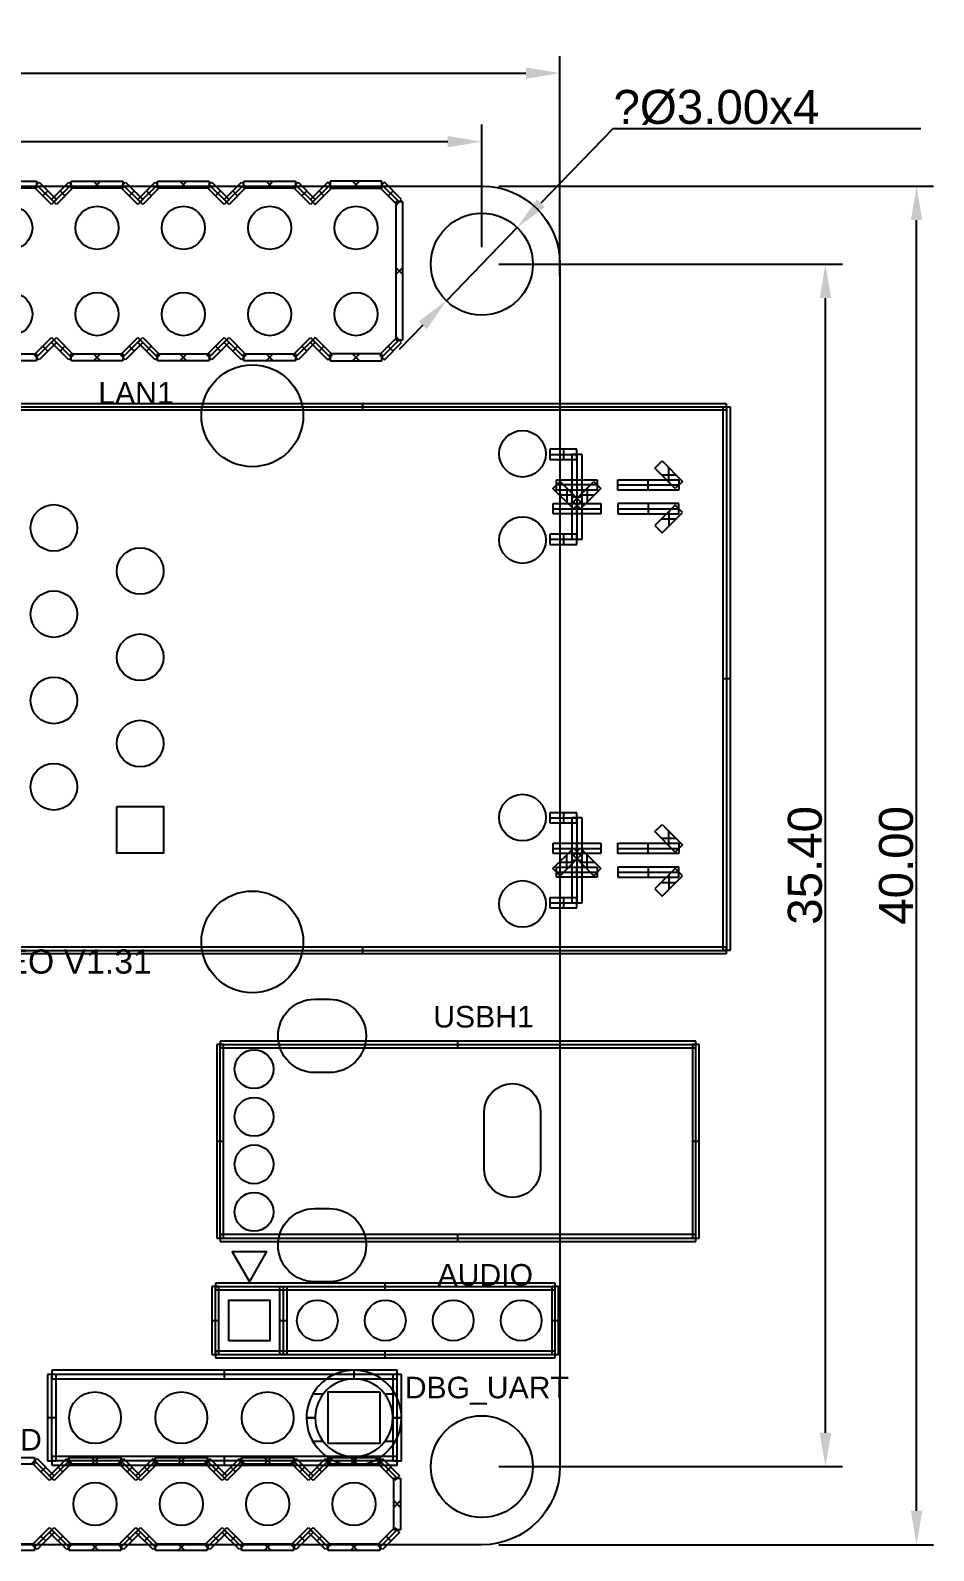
# Model space of a CAD drawing. Header units: millimetres. Extents: x -2.6 to 51, y -0.9 to 44.6.
# Drawn here: x 24.42 to 50.99, y -0.17 to 44.58 of the extents above; entities that cross this region are included whole.
import ezdxf

# ---------------------------------------------------------------- set-up
doc = ezdxf.new("R2010")
doc.units = ezdxf.units.MM
doc.header["$MEASUREMENT"] = 0
for name, color, linetype in [('BOTTOM', 11, 'Continuous'), ('SILK-BOT', 5, 'Continuous'), ('SILK-TOP', 12, 'Continuous'), ('TOP', 1, 'Continuous')]:
    doc.layers.add(name, color=color, linetype=linetype)
doc.styles.add('预设值', font='arial.ttf')
doc.dimstyles.new('尺寸标注造型 01', dxfattribs={"dimtxt": 1, "dimasz": 1, "dimexe": 0.5, "dimexo": 0.5, "dimgap": 0.09, "dimtad": 1, "dimtoh": 1, "dimzin": 1, "dimdsep": 46, "dimtxsty": '预设值', "dimcen": 0.5, "dimazin": 0, "dimtfac": 1, "dimtdec": 4, "dimtix": 1, "dimtmove": 0, "dimatfit": 3, "dimfxl": 1, "dimtolj": 1, "dimtzin": 1, "dimarcsym": 0})

# ---------------------------------------------------------------- blocks, each defined once
blk = doc.blocks.new('*D1')
at = {"layer": 'Defpoints', "color": 0}
for p in [(38.743, 38.778), (36.657, 36.622)]:
    blk.add_point(p, dxfattribs=at)
at = {"layer": 'TOP', "color": 0, "lineweight": -2}
for p, q in [((41.552, 41.683), (39.438, 39.497)), ((50.618, 41.683), (41.552, 41.683)), ((36.657, 36.622), (38.743, 38.778)), ((35.962, 35.903), (35.267, 35.184))]:
    blk.add_line(p, q, dxfattribs=at)
at = {"layer": 'TOP', "color": 0}
for points in [[(39.318, 39.613), (39.558, 39.381), (38.743, 38.778)], [(36.082, 35.787), (35.842, 36.019), (36.657, 36.622)]]:
    blk.add_solid(points, dxfattribs=at)
at = {"layer": 'TOP', "color": 0, "insert": (44.604, 42.311), "char_height": 1, "attachment_point": 5, "style": '预设值'}
blk.add_mtext('?\\A1;%%c3.00x4', dxfattribs=at)
blk = doc.blocks.new('*D2')
at = {"layer": 'Defpoints', "color": 0}
for p in [(37.7, 40), (50.494, 40), (37.7, 0)]:
    blk.add_point(p, dxfattribs=at)
at = {"layer": 'TOP', "color": 0, "lineweight": -2}
for p, q in [((38.2, 40), (50.994, 40)), ((50.494, 1), (50.494, 39)), ((38.2, 0), (50.994, 0))]:
    blk.add_line(p, q, dxfattribs=at)
at = {"layer": 'TOP', "color": 0}
for points in [[(50.661, 39), (50.328, 39), (50.494, 40)], [(50.328, 1), (50.661, 1), (50.494, 0)]]:
    blk.add_solid(points, dxfattribs=at)
at = {"layer": 'TOP', "color": 0, "insert": (49.894, 20), "char_height": 1, "attachment_point": 5, "rotation": 90, "style": '预设值'}
blk.add_mtext('\\A1;40.00', dxfattribs=at)
blk = doc.blocks.new('*D3')
at = {"layer": 'Defpoints', "color": 0}
for p in [(37.7, 37.7), (47.812, 37.7), (37.7, 2.3)]:
    blk.add_point(p, dxfattribs=at)
at = {"layer": 'TOP', "color": 0, "lineweight": -2}
for p, q in [((38.2, 37.7), (48.312, 37.7)), ((47.812, 3.3), (47.812, 36.7)), ((38.2, 2.3), (48.312, 2.3))]:
    blk.add_line(p, q, dxfattribs=at)
at = {"layer": 'TOP', "color": 0}
for points in [[(47.979, 36.7), (47.645, 36.7), (47.812, 37.7)], [(47.645, 3.3), (47.979, 3.3), (47.812, 2.3)]]:
    blk.add_solid(points, dxfattribs=at)
at = {"layer": 'TOP', "color": 0, "insert": (47.212, 20), "char_height": 1, "attachment_point": 5, "rotation": 90, "style": '预设值'}
blk.add_mtext('\\A1;35.40', dxfattribs=at)
blk = doc.blocks.new('*D4')
at = {"layer": 'Defpoints', "color": 0}
for p in [(40, 43.325), (0, 36.856), (40, 36.856)]:
    blk.add_point(p, dxfattribs=at)
at = {"layer": 'TOP', "color": 0, "lineweight": -2}
for p, q in [((0, 37.356), (0, 43.825)), ((40, 37.356), (40, 43.825)), ((1, 43.325), (39, 43.325))]:
    blk.add_line(p, q, dxfattribs=at)
at = {"layer": 'TOP', "color": 0}
for points in [[(1, 43.492), (1, 43.158), (0, 43.325)], [(39, 43.158), (39, 43.492), (40, 43.325)]]:
    blk.add_solid(points, dxfattribs=at)
at = {"layer": 'TOP', "color": 0, "insert": (20, 43.926), "char_height": 1, "attachment_point": 5, "style": '预设值'}
blk.add_mtext('\\A1;40.00', dxfattribs=at)
blk = doc.blocks.new('*D5')
at = {"layer": 'Defpoints', "color": 0}
for p in [(37.7, 41.307), (2.3, 37.7), (37.7, 37.7)]:
    blk.add_point(p, dxfattribs=at)
at = {"layer": 'TOP', "color": 0, "lineweight": -2}
for p, q in [((2.3, 38.2), (2.3, 41.807)), ((37.7, 38.2), (37.7, 41.807)), ((3.3, 41.307), (36.7, 41.307))]:
    blk.add_line(p, q, dxfattribs=at)
at = {"layer": 'TOP', "color": 0}
for points in [[(3.3, 41.473), (3.3, 41.14), (2.3, 41.307)], [(36.7, 41.14), (36.7, 41.473), (37.7, 41.307)]]:
    blk.add_solid(points, dxfattribs=at)
at = {"layer": 'TOP', "color": 0, "insert": (20, 41.907), "char_height": 1, "attachment_point": 5, "style": '预设值'}
blk.add_mtext('\\A1;35.40', dxfattribs=at)

msp = doc.modelspace()

# ---------------------------------------------------------------- linework, layer by layer
at = {"layer": 'BOTTOM'}
for points in [[(26.962, 21.733), (28.334, 21.733), (28.334, 20.362), (26.962, 20.362), (26.962, 21.733)], [(30.261, 6.004), (30.261, 7.204), (31.461, 7.204), (31.461, 6.004), (30.261, 6.004)], [(34.702, 4.502), (34.702, 2.978), (33.178, 2.978), (33.178, 4.502), (34.702, 4.502)]]:
    msp.add_lwpolyline(points, dxfattribs=at)
for points in [[(32.784, 16.06), (33.216, 16.06, -1), (33.216, 13.901), (32.784, 13.901, -1), (32.784, 16.06)], [(37.774, 11.049), (37.774, 12.751, -1), (39.425, 12.751), (39.425, 11.049, -1), (37.774, 11.049)], [(32.784, 9.899), (33.216, 9.899, -1), (33.216, 7.74), (32.784, 7.74, -1), (32.784, 9.899)]]:
    msp.add_lwpolyline(points, format="xyb", dxfattribs=at)
for centre, radius in [((23.84, 38.77), 0.635), ((26.38, 38.77), 0.635), ((28.92, 38.77), 0.635), ((31.46, 38.77), 0.635), ((34, 38.77), 0.635), ((23.84, 36.23), 0.635), ((26.38, 36.23), 0.635), ((28.92, 36.23), 0.635), ((31.46, 36.23), 0.635), ((34, 36.23), 0.635), ((30.948, 33.237), 1.499), ((38.898, 32.117), 0.686), ((25.108, 29.937), 0.686), ((38.898, 29.577), 0.686), ((27.648, 28.667), 0.686), ((25.108, 27.397), 0.686), ((27.648, 26.127), 0.686), ((25.108, 24.857), 0.686), ((27.648, 23.587), 0.686), ((25.108, 22.317), 0.686), ((38.898, 21.407), 0.686), ((30.948, 17.747), 1.499), ((38.898, 18.867), 0.686), ((31, 14), 0.572), ((31, 12.6), 0.572), ((31, 11.2), 0.572), ((31, 9.8), 0.572), ((32.861, 6.604), 0.6), ((34.861, 6.604), 0.6), ((36.861, 6.604), 0.6), ((38.861, 6.604), 0.6), ((26.32, 3.74), 0.762), ((28.86, 3.74), 0.762), ((31.4, 3.74), 0.762), ((26.32, 1.2), 0.635), ((28.86, 1.2), 0.635), ((31.4, 1.2), 0.635), ((33.94, 1.2), 0.635)]:
    msp.add_circle(centre, radius, dxfattribs=at)
at = {"layer": 'SILK-BOT'}
for p, q in [((23.078, 40.142), (24.602, 40.142)), ((24.602, 39.938), (23.078, 39.938)), ((24.53, 39.968), (24.674, 40.112)), ((25.038, 39.46), (24.53, 39.968)), ((24.602, 40.142), (24.602, 39.938)), ((25.11, 39.532), (24.602, 40.04)), ((24.674, 40.112), (25.182, 39.604)), ((24.928, 39.858), (24.784, 39.714)), ((25.038, 39.604), (25.546, 40.112)), ((25.618, 40.04), (25.11, 39.532)), ((25.69, 39.968), (25.182, 39.46)), ((25.436, 39.714), (25.292, 39.858)), ((25.546, 40.112), (25.69, 39.968)), ((25.618, 39.938), (25.618, 40.142)), ((25.618, 40.142), (27.142, 40.142)), ((27.142, 39.938), (25.618, 39.938)), ((26.482, 39.938), (26.278, 40.142)), ((26.482, 40.142), (26.278, 39.938)), ((27.07, 39.968), (27.214, 40.112)), ((27.578, 39.46), (27.07, 39.968)), ((27.142, 40.142), (27.142, 39.938)), ((27.65, 39.532), (27.142, 40.04)), ((27.214, 40.112), (27.722, 39.604)), ((27.468, 39.858), (27.324, 39.714)), ((27.578, 39.604), (28.086, 40.112)), ((28.158, 40.04), (27.65, 39.532)), ((28.23, 39.968), (27.722, 39.46)), ((27.976, 39.714), (27.832, 39.858)), ((28.086, 40.112), (28.23, 39.968)), ((28.158, 39.938), (28.158, 40.142)), ((28.158, 40.142), (29.682, 40.142)), ((29.682, 39.938), (28.158, 39.938)), ((29.022, 39.938), (28.818, 40.142)), ((29.022, 40.142), (28.818, 39.938)), ((29.61, 39.968), (29.754, 40.112)), ((30.118, 39.46), (29.61, 39.968)), ((29.682, 40.142), (29.682, 39.938)), ((30.19, 39.532), (29.682, 40.04)), ((29.754, 40.112), (30.262, 39.604)), ((30.008, 39.858), (29.864, 39.714)), ((30.118, 39.604), (30.626, 40.112)), ((30.698, 40.04), (30.19, 39.532)), ((30.77, 39.968), (30.262, 39.46)), ((30.516, 39.714), (30.372, 39.858)), ((30.626, 40.112), (30.77, 39.968)), ((30.698, 39.938), (30.698, 40.142)), ((30.698, 40.142), (32.222, 40.142)), ((32.222, 39.938), (30.698, 39.938)), ((31.562, 39.938), (31.358, 40.142)), ((31.562, 40.142), (31.358, 39.938)), ((32.15, 39.968), (32.294, 40.112)), ((32.658, 39.46), (32.15, 39.968)), ((32.222, 40.142), (32.222, 39.938)), ((32.73, 39.532), (32.222, 40.04)), ((32.294, 40.112), (32.802, 39.604)), ((32.548, 39.858), (32.404, 39.714)), ((33.166, 40.112), (32.658, 39.604)), ((32.73, 39.532), (33.238, 40.04)), ((32.802, 39.46), (33.31, 39.968)), ((32.912, 39.858), (33.056, 39.714)), ((33.31, 39.968), (33.166, 40.112)), ((33.238, 40.142), (33.238, 39.938)), ((34.762, 40.142), (33.238, 40.142)), ((33.238, 39.938), (34.762, 39.938)), ((33.898, 39.938), (34.102, 40.142)), ((33.898, 40.142), (34.102, 39.938)), ((34.834, 40.112), (34.69, 39.968)), ((34.69, 39.968), (35.198, 39.46)), ((34.762, 39.938), (34.762, 40.142)), ((34.762, 40.04), (35.27, 39.532)), ((35.342, 39.604), (34.834, 40.112)), ((34.944, 39.714), (35.088, 39.858)), ((25.182, 39.46), (25.038, 39.604)), ((25.182, 39.604), (25.038, 39.46)), ((27.722, 39.604), (27.578, 39.46)), ((27.722, 39.46), (27.578, 39.604)), ((30.262, 39.604), (30.118, 39.46)), ((30.262, 39.46), (30.118, 39.604)), ((32.658, 39.604), (32.802, 39.46)), ((32.802, 39.604), (32.658, 39.46)), ((35.372, 39.532), (35.168, 39.532)), ((35.168, 39.532), (35.168, 35.468)), ((35.198, 39.46), (35.342, 39.604)), ((35.372, 35.468), (35.372, 39.532)), ((35.168, 37.398), (35.372, 37.602)), ((35.168, 37.602), (35.372, 37.398)), ((24.53, 35.032), (25.038, 35.54)), ((24.602, 34.96), (25.11, 35.468)), ((25.182, 35.396), (24.674, 34.888)), ((25.038, 35.54), (25.182, 35.396)), ((25.038, 35.396), (25.182, 35.54)), ((25.546, 34.888), (25.038, 35.396)), ((25.11, 35.468), (25.618, 34.96)), ((25.182, 35.54), (25.69, 35.032)), ((27.07, 35.032), (27.578, 35.54)), ((27.142, 34.96), (27.65, 35.468)), ((27.722, 35.396), (27.214, 34.888)), ((27.578, 35.54), (27.722, 35.396)), ((27.578, 35.396), (27.722, 35.54)), ((28.086, 34.888), (27.578, 35.396)), ((27.65, 35.468), (28.158, 34.96)), ((27.722, 35.54), (28.23, 35.032)), ((29.61, 35.032), (30.118, 35.54)), ((29.682, 34.96), (30.19, 35.468)), ((30.262, 35.396), (29.754, 34.888)), ((30.118, 35.54), (30.262, 35.396)), ((30.118, 35.396), (30.262, 35.54)), ((30.626, 34.888), (30.118, 35.396)), ((30.19, 35.468), (30.698, 34.96)), ((30.262, 35.54), (30.77, 35.032)), ((32.15, 35.032), (32.658, 35.54)), ((32.222, 34.96), (32.73, 35.468)), ((32.802, 35.396), (32.294, 34.888)), ((32.802, 35.54), (32.658, 35.396)), ((32.658, 35.54), (32.802, 35.396)), ((32.658, 35.396), (33.166, 34.888)), ((32.73, 35.468), (33.238, 34.96)), ((33.31, 35.032), (32.802, 35.54)), ((35.198, 35.54), (34.69, 35.032)), ((34.762, 34.96), (35.27, 35.468)), ((34.834, 34.888), (35.342, 35.396)), ((35.168, 35.468), (35.372, 35.468)), ((35.342, 35.396), (35.198, 35.54)), ((23.078, 35.062), (24.602, 35.062)), ((24.674, 34.888), (24.53, 35.032)), ((24.602, 35.062), (24.602, 34.858)), ((24.784, 35.286), (24.928, 35.142)), ((25.292, 35.142), (25.436, 35.286)), ((25.69, 35.032), (25.546, 34.888)), ((25.618, 34.858), (25.618, 35.062)), ((25.618, 35.062), (27.142, 35.062)), ((26.278, 35.062), (26.482, 34.858)), ((26.278, 34.858), (26.482, 35.062)), ((27.214, 34.888), (27.07, 35.032)), ((27.142, 35.062), (27.142, 34.858)), ((27.324, 35.286), (27.468, 35.142)), ((27.832, 35.142), (27.976, 35.286)), ((28.23, 35.032), (28.086, 34.888)), ((28.158, 34.858), (28.158, 35.062)), ((28.158, 35.062), (29.682, 35.062)), ((28.818, 35.062), (29.022, 34.858)), ((28.818, 34.858), (29.022, 35.062)), ((29.754, 34.888), (29.61, 35.032)), ((29.682, 35.062), (29.682, 34.858)), ((29.864, 35.286), (30.008, 35.142)), ((30.372, 35.142), (30.516, 35.286)), ((30.77, 35.032), (30.626, 34.888)), ((30.698, 34.858), (30.698, 35.062)), ((30.698, 35.062), (32.222, 35.062)), ((31.358, 35.062), (31.562, 34.858)), ((31.358, 34.858), (31.562, 35.062)), ((32.294, 34.888), (32.15, 35.032)), ((32.222, 35.062), (32.222, 34.858)), ((32.404, 35.286), (32.548, 35.142)), ((32.912, 35.142), (33.056, 35.286)), ((33.166, 34.888), (33.31, 35.032)), ((34.762, 35.062), (33.238, 35.062)), ((33.238, 35.062), (33.238, 34.858)), ((33.898, 34.858), (34.102, 35.062)), ((33.898, 35.062), (34.102, 34.858)), ((34.69, 35.032), (34.834, 34.888)), ((34.762, 34.858), (34.762, 35.062)), ((34.944, 35.286), (35.088, 35.142)), ((24.602, 34.858), (23.078, 34.858)), ((27.142, 34.858), (25.618, 34.858)), ((29.682, 34.858), (28.158, 34.858)), ((32.222, 34.858), (30.698, 34.858)), ((33.238, 34.858), (34.762, 34.858)), ((23.018, 2.572), (24.542, 2.572)), ((24.542, 2.368), (23.018, 2.368)), ((24.47, 2.398), (24.614, 2.542)), ((24.978, 1.89), (24.47, 2.398)), ((24.542, 2.572), (24.542, 2.368)), ((25.05, 1.962), (24.542, 2.47)), ((24.614, 2.542), (25.122, 2.034)), ((24.868, 2.288), (24.724, 2.144)), ((24.978, 2.034), (25.486, 2.542)), ((25.558, 2.47), (25.05, 1.962)), ((25.63, 2.398), (25.122, 1.89)), ((25.376, 2.144), (25.232, 2.288)), ((25.486, 2.542), (25.63, 2.398)), ((25.558, 2.368), (25.558, 2.572)), ((25.558, 2.572), (27.082, 2.572)), ((27.082, 2.368), (25.558, 2.368)), ((26.422, 2.368), (26.218, 2.572)), ((26.422, 2.572), (26.218, 2.368)), ((27.01, 2.398), (27.154, 2.542)), ((27.518, 1.89), (27.01, 2.398)), ((27.082, 2.572), (27.082, 2.368)), ((27.59, 1.962), (27.082, 2.47)), ((27.154, 2.542), (27.662, 2.034)), ((27.408, 2.288), (27.264, 2.144)), ((27.518, 2.034), (28.026, 2.542)), ((28.098, 2.47), (27.59, 1.962)), ((28.17, 2.398), (27.662, 1.89)), ((27.916, 2.144), (27.772, 2.288)), ((28.026, 2.542), (28.17, 2.398)), ((28.098, 2.368), (28.098, 2.572)), ((28.098, 2.572), (29.622, 2.572)), ((29.622, 2.368), (28.098, 2.368)), ((28.962, 2.368), (28.758, 2.572)), ((28.962, 2.572), (28.758, 2.368)), ((29.55, 2.398), (29.694, 2.542)), ((30.058, 1.89), (29.55, 2.398)), ((29.622, 2.572), (29.622, 2.368)), ((30.13, 1.962), (29.622, 2.47)), ((29.694, 2.542), (30.202, 2.034)), ((29.948, 2.288), (29.804, 2.144)), ((30.058, 2.034), (30.566, 2.542)), ((30.638, 2.47), (30.13, 1.962)), ((30.71, 2.398), (30.202, 1.89)), ((30.456, 2.144), (30.312, 2.288)), ((30.566, 2.542), (30.71, 2.398)), ((30.638, 2.368), (30.638, 2.572)), ((30.638, 2.572), (32.162, 2.572)), ((32.162, 2.368), (30.638, 2.368)), ((31.502, 2.368), (31.298, 2.572)), ((31.502, 2.572), (31.298, 2.368)), ((32.09, 2.398), (32.234, 2.542)), ((32.598, 1.89), (32.09, 2.398)), ((32.162, 2.572), (32.162, 2.368)), ((32.67, 1.962), (32.162, 2.47)), ((32.234, 2.542), (32.742, 2.034)), ((32.488, 2.288), (32.344, 2.144)), ((32.598, 2.034), (33.106, 2.542)), ((32.67, 1.962), (33.178, 2.47)), ((33.25, 2.398), (32.742, 1.89)), ((32.852, 2.288), (32.996, 2.144)), ((33.106, 2.542), (33.25, 2.398)), ((33.178, 2.368), (33.178, 2.572)), ((33.178, 2.572), (34.702, 2.572)), ((34.702, 2.368), (33.178, 2.368)), ((33.838, 2.572), (34.042, 2.368)), ((33.838, 2.368), (34.042, 2.572)), ((34.63, 2.398), (34.774, 2.542)), ((35.138, 1.89), (34.63, 2.398)), ((34.702, 2.572), (34.702, 2.368)), ((34.702, 2.47), (35.21, 1.962)), ((34.774, 2.542), (35.282, 2.034)), ((34.884, 2.144), (35.028, 2.288)), ((25.122, 1.89), (24.978, 2.034)), ((25.122, 2.034), (24.978, 1.89)), ((27.662, 2.034), (27.518, 1.89)), ((27.662, 1.89), (27.518, 2.034)), ((30.202, 2.034), (30.058, 1.89)), ((30.202, 1.89), (30.058, 2.034)), ((32.742, 1.89), (32.598, 2.034)), ((32.742, 2.034), (32.598, 1.89)), ((35.108, 0.438), (35.108, 1.962)), ((35.108, 1.962), (35.312, 1.962)), ((35.282, 2.034), (35.138, 1.89)), ((35.312, 1.962), (35.312, 0.438)), ((35.108, 1.302), (35.312, 1.098)), ((35.108, 1.098), (35.312, 1.302)), ((24.47, 0.002), (24.978, 0.51)), ((24.978, 0.51), (25.122, 0.366)), ((24.978, 0.366), (25.122, 0.51)), ((25.122, 0.51), (25.63, 0.002)), ((27.01, 0.002), (27.518, 0.51)), ((27.518, 0.51), (27.662, 0.366)), ((27.518, 0.366), (27.662, 0.51)), ((27.662, 0.51), (28.17, 0.002)), ((29.55, 0.002), (30.058, 0.51)), ((30.058, 0.51), (30.202, 0.366)), ((30.058, 0.366), (30.202, 0.51)), ((30.202, 0.51), (30.71, 0.002)), ((32.09, 0.002), (32.598, 0.51)), ((32.598, 0.51), (32.742, 0.366)), ((32.598, 0.366), (32.742, 0.51)), ((32.742, 0.51), (33.25, 0.002)), ((34.63, 0.002), (35.138, 0.51)), ((35.138, 0.51), (35.282, 0.366)), ((23.018, 0.032), (24.542, 0.032)), ((24.614, -0.142), (24.47, 0.002)), ((24.542, -0.07), (25.05, 0.438)), ((24.542, 0.032), (24.542, -0.172)), ((25.122, 0.366), (24.614, -0.142)), ((24.724, 0.256), (24.868, 0.112)), ((25.486, -0.142), (24.978, 0.366)), ((25.05, 0.438), (25.558, -0.07)), ((25.232, 0.112), (25.376, 0.256)), ((25.63, 0.002), (25.486, -0.142)), ((25.558, -0.172), (25.558, 0.032)), ((25.558, 0.032), (27.082, 0.032)), ((26.218, 0.032), (26.422, -0.172)), ((26.218, -0.172), (26.422, 0.032)), ((27.154, -0.142), (27.01, 0.002)), ((27.082, -0.07), (27.59, 0.438)), ((27.082, 0.032), (27.082, -0.172)), ((27.662, 0.366), (27.154, -0.142)), ((27.264, 0.256), (27.408, 0.112)), ((28.026, -0.142), (27.518, 0.366)), ((27.59, 0.438), (28.098, -0.07)), ((27.772, 0.112), (27.916, 0.256)), ((28.17, 0.002), (28.026, -0.142)), ((28.098, -0.172), (28.098, 0.032)), ((28.098, 0.032), (29.622, 0.032)), ((28.758, 0.032), (28.962, -0.172)), ((28.758, -0.172), (28.962, 0.032)), ((29.694, -0.142), (29.55, 0.002)), ((29.622, -0.07), (30.13, 0.438)), ((29.622, 0.032), (29.622, -0.172)), ((30.202, 0.366), (29.694, -0.142)), ((29.804, 0.256), (29.948, 0.112)), ((30.566, -0.142), (30.058, 0.366)), ((30.13, 0.438), (30.638, -0.07)), ((30.312, 0.112), (30.456, 0.256)), ((30.71, 0.002), (30.566, -0.142)), ((30.638, -0.172), (30.638, 0.032)), ((30.638, 0.032), (32.162, 0.032)), ((31.298, 0.032), (31.502, -0.172)), ((31.298, -0.172), (31.502, 0.032)), ((32.234, -0.142), (32.09, 0.002)), ((32.162, -0.07), (32.67, 0.438)), ((32.162, 0.032), (32.162, -0.172)), ((32.742, 0.366), (32.234, -0.142)), ((32.344, 0.256), (32.488, 0.112)), ((33.106, -0.142), (32.598, 0.366)), ((32.67, 0.438), (33.178, -0.07)), ((32.852, 0.112), (32.996, 0.256)), ((33.25, 0.002), (33.106, -0.142)), ((33.178, -0.172), (33.178, 0.032)), ((33.178, 0.032), (34.702, 0.032)), ((33.838, 0.032), (34.042, -0.172)), ((33.838, -0.172), (34.042, 0.032)), ((34.774, -0.142), (34.63, 0.002)), ((34.702, -0.07), (35.21, 0.438)), ((34.702, 0.032), (34.702, -0.172)), ((35.282, 0.366), (34.774, -0.142)), ((34.884, 0.256), (35.028, 0.112)), ((35.312, 0.438), (35.108, 0.438)), ((24.542, -0.172), (23.018, -0.172)), ((27.082, -0.172), (25.558, -0.172)), ((29.622, -0.172), (28.098, -0.172)), ((32.162, -0.172), (30.638, -0.172)), ((34.702, -0.172), (33.178, -0.172))]:
    msp.add_line(p, q, dxfattribs=at)
at = {"layer": 'SILK-TOP'}
for p, q in [((23.078, 40.142), (24.602, 40.142)), ((24.602, 39.938), (23.078, 39.938)), ((24.53, 39.968), (24.674, 40.112)), ((25.038, 39.46), (24.53, 39.968)), ((24.602, 40.142), (24.602, 39.938)), ((25.11, 39.532), (24.602, 40.04)), ((24.674, 40.112), (25.182, 39.604)), ((24.928, 39.858), (24.784, 39.714)), ((25.038, 39.604), (25.546, 40.112)), ((25.618, 40.04), (25.11, 39.532)), ((25.69, 39.968), (25.182, 39.46)), ((25.436, 39.714), (25.292, 39.858)), ((25.546, 40.112), (25.69, 39.968)), ((25.618, 39.938), (25.618, 40.142)), ((25.618, 40.142), (27.142, 40.142)), ((27.142, 39.938), (25.618, 39.938)), ((26.482, 39.938), (26.278, 40.142)), ((26.482, 40.142), (26.278, 39.938)), ((27.07, 39.968), (27.214, 40.112)), ((27.578, 39.46), (27.07, 39.968)), ((27.142, 40.142), (27.142, 39.938)), ((27.65, 39.532), (27.142, 40.04)), ((27.214, 40.112), (27.722, 39.604)), ((27.468, 39.858), (27.324, 39.714)), ((27.578, 39.604), (28.086, 40.112)), ((28.158, 40.04), (27.65, 39.532)), ((28.23, 39.968), (27.722, 39.46)), ((27.976, 39.714), (27.832, 39.858)), ((28.086, 40.112), (28.23, 39.968)), ((28.158, 39.938), (28.158, 40.142)), ((28.158, 40.142), (29.682, 40.142)), ((29.682, 39.938), (28.158, 39.938)), ((29.022, 39.938), (28.818, 40.142)), ((29.022, 40.142), (28.818, 39.938)), ((29.61, 39.968), (29.754, 40.112)), ((30.118, 39.46), (29.61, 39.968)), ((29.682, 40.142), (29.682, 39.938)), ((30.19, 39.532), (29.682, 40.04)), ((29.754, 40.112), (30.262, 39.604)), ((30.008, 39.858), (29.864, 39.714)), ((30.118, 39.604), (30.626, 40.112)), ((30.698, 40.04), (30.19, 39.532)), ((30.77, 39.968), (30.262, 39.46)), ((30.516, 39.714), (30.372, 39.858)), ((30.626, 40.112), (30.77, 39.968)), ((30.698, 39.938), (30.698, 40.142)), ((30.698, 40.142), (32.222, 40.142)), ((32.222, 39.938), (30.698, 39.938)), ((31.562, 39.938), (31.358, 40.142)), ((31.562, 40.142), (31.358, 39.938)), ((32.15, 39.968), (32.294, 40.112)), ((32.658, 39.46), (32.15, 39.968)), ((32.222, 40.142), (32.222, 39.938)), ((32.73, 39.532), (32.222, 40.04)), ((32.294, 40.112), (32.802, 39.604)), ((32.548, 39.858), (32.404, 39.714)), ((33.166, 40.112), (32.658, 39.604)), ((32.73, 39.532), (33.238, 40.04)), ((32.802, 39.46), (33.31, 39.968)), ((32.912, 39.858), (33.056, 39.714)), ((33.31, 39.968), (33.166, 40.112)), ((33.238, 40.142), (33.238, 39.938)), ((34.762, 40.142), (33.238, 40.142)), ((33.238, 39.938), (34.762, 39.938)), ((33.898, 39.938), (34.102, 40.142)), ((33.898, 40.142), (34.102, 39.938)), ((34.834, 40.112), (34.69, 39.968)), ((34.69, 39.968), (35.198, 39.46)), ((34.762, 39.938), (34.762, 40.142)), ((34.762, 40.04), (35.27, 39.532)), ((35.342, 39.604), (34.834, 40.112)), ((34.944, 39.714), (35.088, 39.858)), ((25.182, 39.46), (25.038, 39.604)), ((25.182, 39.604), (25.038, 39.46)), ((27.722, 39.46), (27.578, 39.604)), ((27.722, 39.604), (27.578, 39.46)), ((30.262, 39.46), (30.118, 39.604)), ((30.262, 39.604), (30.118, 39.46)), ((32.658, 39.604), (32.802, 39.46)), ((32.802, 39.604), (32.658, 39.46)), ((35.372, 39.532), (35.168, 39.532)), ((35.168, 39.532), (35.168, 35.468)), ((35.198, 39.46), (35.342, 39.604)), ((35.372, 35.468), (35.372, 39.532)), ((35.168, 37.398), (35.372, 37.602)), ((35.168, 37.602), (35.372, 37.398)), ((24.53, 35.032), (25.038, 35.54)), ((24.602, 34.96), (25.11, 35.468)), ((25.182, 35.396), (24.674, 34.888)), ((25.038, 35.54), (25.182, 35.396)), ((25.038, 35.396), (25.182, 35.54)), ((25.546, 34.888), (25.038, 35.396)), ((25.11, 35.468), (25.618, 34.96)), ((25.182, 35.54), (25.69, 35.032)), ((27.07, 35.032), (27.578, 35.54)), ((27.142, 34.96), (27.65, 35.468)), ((27.722, 35.396), (27.214, 34.888)), ((27.578, 35.54), (27.722, 35.396)), ((27.578, 35.396), (27.722, 35.54)), ((28.086, 34.888), (27.578, 35.396)), ((27.65, 35.468), (28.158, 34.96)), ((27.722, 35.54), (28.23, 35.032)), ((29.61, 35.032), (30.118, 35.54)), ((29.682, 34.96), (30.19, 35.468)), ((30.262, 35.396), (29.754, 34.888)), ((30.118, 35.54), (30.262, 35.396)), ((30.118, 35.396), (30.262, 35.54)), ((30.626, 34.888), (30.118, 35.396)), ((30.19, 35.468), (30.698, 34.96)), ((30.262, 35.54), (30.77, 35.032)), ((32.15, 35.032), (32.658, 35.54)), ((32.222, 34.96), (32.73, 35.468)), ((32.802, 35.396), (32.294, 34.888)), ((32.658, 35.54), (32.802, 35.396)), ((32.802, 35.54), (32.658, 35.396)), ((32.658, 35.396), (33.166, 34.888)), ((32.73, 35.468), (33.238, 34.96)), ((33.31, 35.032), (32.802, 35.54)), ((35.198, 35.54), (34.69, 35.032)), ((34.762, 34.96), (35.27, 35.468)), ((34.834, 34.888), (35.342, 35.396)), ((35.168, 35.468), (35.372, 35.468)), ((35.342, 35.396), (35.198, 35.54)), ((23.078, 35.062), (24.602, 35.062)), ((24.674, 34.888), (24.53, 35.032)), ((24.602, 35.062), (24.602, 34.858)), ((24.784, 35.286), (24.928, 35.142)), ((25.292, 35.142), (25.436, 35.286)), ((25.69, 35.032), (25.546, 34.888)), ((25.618, 34.858), (25.618, 35.062)), ((25.618, 35.062), (27.142, 35.062)), ((26.278, 35.062), (26.482, 34.858)), ((26.278, 34.858), (26.482, 35.062)), ((27.214, 34.888), (27.07, 35.032)), ((27.142, 35.062), (27.142, 34.858)), ((27.324, 35.286), (27.468, 35.142)), ((27.832, 35.142), (27.976, 35.286)), ((28.23, 35.032), (28.086, 34.888)), ((28.158, 34.858), (28.158, 35.062)), ((28.158, 35.062), (29.682, 35.062)), ((28.818, 35.062), (29.022, 34.858)), ((28.818, 34.858), (29.022, 35.062)), ((29.754, 34.888), (29.61, 35.032)), ((29.682, 35.062), (29.682, 34.858)), ((29.864, 35.286), (30.008, 35.142)), ((30.372, 35.142), (30.516, 35.286)), ((30.77, 35.032), (30.626, 34.888)), ((30.698, 34.858), (30.698, 35.062)), ((30.698, 35.062), (32.222, 35.062)), ((31.358, 35.062), (31.562, 34.858)), ((31.358, 34.858), (31.562, 35.062)), ((32.294, 34.888), (32.15, 35.032)), ((32.222, 35.062), (32.222, 34.858)), ((32.404, 35.286), (32.548, 35.142)), ((32.912, 35.142), (33.056, 35.286)), ((33.166, 34.888), (33.31, 35.032)), ((34.762, 35.062), (33.238, 35.062)), ((33.238, 35.062), (33.238, 34.858)), ((33.898, 34.858), (34.102, 35.062)), ((33.898, 35.062), (34.102, 34.858)), ((34.69, 35.032), (34.834, 34.888)), ((34.762, 34.858), (34.762, 35.062)), ((34.944, 35.286), (35.088, 35.142)), ((24.602, 34.858), (23.078, 34.858)), ((27.142, 34.858), (25.618, 34.858)), ((29.682, 34.858), (28.158, 34.858)), ((32.222, 34.858), (30.698, 34.858)), ((33.238, 34.858), (34.762, 34.858)), ((23.5, 33.601), (44.892, 33.601)), ((34.196, 33.401), (34.196, 33.601)), ((44.892, 33.601), (44.892, 33.401)), ((23.5, 33.501), (44.892, 33.501)), ((44.892, 33.401), (23.5, 33.401)), ((44.807, 17.499), (44.807, 33.501)), ((44.807, 33.501), (45.007, 33.501)), ((44.907, 17.499), (44.907, 33.501)), ((45.007, 33.501), (45.007, 17.499)), ((39.7, 32.25), (39.7, 31.95)), ((40.5, 32.25), (39.7, 32.25)), ((40.1, 32.25), (40.1, 31.95)), ((40.5, 31.95), (40.5, 32.25)), ((39.7, 32.1), (40.5, 32.1)), ((39.7, 31.95), (40.5, 31.95)), ((40.65, 32.1), (40.35, 32.1)), ((40.35, 32.1), (40.35, 29.6)), ((40.5, 32.1), (40.5, 29.6)), ((40.65, 29.6), (40.65, 32.1)), ((42.794, 31.694), (43.006, 31.906)), ((43.006, 31.906), (43.606, 31.306)), ((39.9, 31.05), (39.9, 31.35)), ((39.9, 31.35), (41.1, 31.35)), ((40.5, 31.35), (40.5, 31.05)), ((41.1, 31.35), (41.1, 31.05)), ((41.7, 31.05), (41.7, 31.35)), ((41.7, 31.35), (43.5, 31.35)), ((42.6, 31.05), (42.6, 31.35)), ((43.394, 31.094), (42.794, 31.694)), ((42.988, 31.5), (43.412, 31.5)), ((43.2, 31.288), (43.2, 31.712)), ((43.5, 31.35), (43.5, 31.05)), ((39.794, 31.094), (40.006, 31.306)), ((40.394, 30.494), (39.794, 31.094)), ((41.1, 31.2), (39.9, 31.2)), ((41.1, 31.05), (39.9, 31.05)), ((40.412, 30.9), (39.988, 30.9)), ((40.006, 31.306), (40.606, 30.706)), ((40.2, 31.112), (40.2, 30.688)), ((40.394, 30.706), (40.994, 31.306)), ((41.012, 30.9), (40.588, 30.9)), ((41.206, 31.094), (40.606, 30.494)), ((40.8, 31.112), (40.8, 30.688)), ((40.994, 31.306), (41.206, 31.094)), ((41.7, 31.2), (43.5, 31.2)), ((43.5, 31.05), (41.7, 31.05)), ((43.606, 31.306), (43.394, 31.094)), ((39.8, 30.35), (39.8, 30.65)), ((39.8, 30.65), (41.2, 30.65)), ((39.8, 30.5), (41.2, 30.5)), ((40.35, 30.85), (40.65, 30.85)), ((40.606, 30.706), (40.394, 30.494)), ((40.606, 30.494), (40.394, 30.706)), ((40.5, 30.35), (40.5, 30.65)), ((41.2, 30.65), (41.2, 30.35)), ((41.7, 30.65), (41.7, 30.35)), ((43.5, 30.65), (41.7, 30.65)), ((41.7, 30.5), (43.5, 30.5)), ((42.6, 30.65), (42.6, 30.35)), ((43.394, 30.606), (42.794, 30.006)), ((43.606, 30.394), (43.394, 30.606)), ((43.5, 30.35), (43.5, 30.65)), ((41.2, 30.35), (39.8, 30.35)), ((41.7, 30.35), (43.5, 30.35)), ((42.794, 30.006), (43.006, 29.794)), ((42.988, 30.2), (43.412, 30.2)), ((43.006, 29.794), (43.606, 30.394)), ((43.2, 30.412), (43.2, 29.988)), ((40.5, 29.75), (39.7, 29.75)), ((39.7, 29.75), (39.7, 29.45)), ((39.7, 29.6), (40.5, 29.6)), ((40.1, 29.75), (40.1, 29.45)), ((40.35, 29.6), (40.65, 29.6)), ((40.5, 29.45), (40.5, 29.75)), ((39.7, 29.45), (40.5, 29.45)), ((44.807, 25.5), (45.007, 25.5)), ((39.7, 21.55), (39.7, 21.25)), ((40.5, 21.55), (39.7, 21.55)), ((40.1, 21.55), (40.1, 21.25)), ((40.5, 21.25), (40.5, 21.55)), ((39.7, 21.4), (40.5, 21.4)), ((39.7, 21.25), (40.5, 21.25)), ((40.65, 21.4), (40.35, 21.4)), ((40.35, 21.4), (40.35, 18.9)), ((40.5, 21.4), (40.5, 18.9)), ((40.65, 18.9), (40.65, 21.4)), ((42.794, 20.994), (43.006, 21.206)), ((43.006, 21.206), (43.606, 20.606)), ((39.8, 20.35), (39.8, 20.65)), ((39.8, 20.65), (41.2, 20.65)), ((40.5, 20.35), (40.5, 20.65)), ((41.2, 20.65), (41.2, 20.35)), ((41.7, 20.35), (41.7, 20.65)), ((41.7, 20.65), (43.5, 20.65)), ((42.6, 20.35), (42.6, 20.65)), ((43.394, 20.394), (42.794, 20.994)), ((42.988, 20.8), (43.412, 20.8)), ((43.2, 20.588), (43.2, 21.012)), ((43.606, 20.606), (43.394, 20.394)), ((43.5, 20.65), (43.5, 20.35)), ((39.794, 19.906), (40.394, 20.506)), ((39.8, 20.5), (41.2, 20.5)), ((41.2, 20.35), (39.8, 20.35)), ((40.606, 20.294), (40.006, 19.694)), ((40.2, 19.888), (40.2, 20.312)), ((40.35, 20.15), (40.65, 20.15)), ((40.394, 20.294), (40.606, 20.506)), ((40.394, 20.506), (40.606, 20.294)), ((40.994, 19.694), (40.394, 20.294)), ((40.606, 20.506), (41.206, 19.906)), ((40.8, 19.888), (40.8, 20.312)), ((41.7, 20.5), (43.5, 20.5)), ((43.5, 20.35), (41.7, 20.35)), ((40.006, 19.694), (39.794, 19.906)), ((39.9, 19.65), (39.9, 19.95)), ((39.9, 19.95), (41.1, 19.95)), ((39.9, 19.8), (41.1, 19.8)), ((39.988, 20.1), (40.412, 20.1)), ((40.5, 19.65), (40.5, 19.95)), ((40.588, 20.1), (41.012, 20.1)), ((41.206, 19.906), (40.994, 19.694)), ((41.1, 19.95), (41.1, 19.65)), ((41.7, 19.95), (41.7, 19.65)), ((43.5, 19.95), (41.7, 19.95)), ((41.7, 19.8), (43.5, 19.8)), ((42.6, 19.95), (42.6, 19.65)), ((43.394, 19.906), (42.794, 19.306)), ((43.006, 19.094), (43.606, 19.694)), ((43.2, 19.712), (43.2, 19.288)), ((43.606, 19.694), (43.394, 19.906)), ((43.5, 19.65), (43.5, 19.95)), ((41.1, 19.65), (39.9, 19.65)), ((41.7, 19.65), (43.5, 19.65)), ((42.794, 19.306), (43.006, 19.094)), ((42.988, 19.5), (43.412, 19.5)), ((40.5, 19.05), (39.7, 19.05)), ((39.7, 19.05), (39.7, 18.75)), ((39.7, 18.9), (40.5, 18.9)), ((40.1, 19.05), (40.1, 18.75)), ((40.35, 18.9), (40.65, 18.9)), ((40.5, 18.75), (40.5, 19.05)), ((39.7, 18.75), (40.5, 18.75)), ((23.5, 17.599), (44.892, 17.599)), ((23.5, 17.499), (44.892, 17.499)), ((34.196, 17.399), (34.196, 17.599)), ((45.007, 17.499), (44.807, 17.499)), ((44.892, 17.599), (44.892, 17.399)), ((44.892, 17.399), (23.5, 17.399)), ((30, 14.83), (30, 14.63)), ((44, 14.83), (30, 14.83)), ((37, 14.63), (37, 14.83)), ((44, 14.63), (44, 14.83)), ((30.1, 14.73), (29.9, 14.73)), ((29.9, 14.73), (29.9, 9.03)), ((30, 9.03), (30, 14.73)), ((30, 14.73), (44, 14.73)), ((30, 14.63), (44, 14.63)), ((30.1, 9.03), (30.1, 14.73)), ((44.1, 14.73), (43.9, 14.73)), ((43.9, 14.73), (43.9, 9.03)), ((44, 9.03), (44, 14.73)), ((44.1, 9.03), (44.1, 14.73)), ((29.9, 11.88), (30.1, 11.88)), ((43.9, 11.88), (44.1, 11.88)), ((29.9, 9.03), (30.1, 9.03)), ((44, 9.13), (30, 9.13)), ((30, 9.13), (30, 8.93)), ((30, 9.03), (44, 9.03)), ((37, 8.93), (37, 9.13)), ((43.9, 9.03), (44.1, 9.03)), ((44, 8.93), (44, 9.13)), ((30, 8.93), (44, 8.93)), ((29.861, 7.704), (29.861, 7.504)), ((39.861, 7.704), (29.861, 7.704)), ((34.861, 7.504), (34.861, 7.704)), ((39.861, 7.504), (39.861, 7.704)), ((29.961, 7.604), (29.761, 7.604)), ((29.761, 7.604), (29.761, 5.604)), ((29.861, 5.604), (29.861, 7.604)), ((29.861, 7.604), (39.861, 7.604)), ((29.861, 7.504), (39.861, 7.504)), ((29.961, 5.604), (29.961, 7.604)), ((31.761, 7.604), (31.961, 7.604)), ((31.761, 5.604), (31.761, 7.604)), ((31.861, 5.604), (31.861, 7.604)), ((31.961, 7.604), (31.961, 5.604)), ((39.961, 7.604), (39.761, 7.604)), ((39.761, 7.604), (39.761, 5.604)), ((39.861, 5.604), (39.861, 7.604)), ((39.961, 5.604), (39.961, 7.604)), ((29.761, 6.604), (29.961, 6.604)), ((31.761, 6.604), (31.961, 6.604)), ((39.761, 6.604), (39.961, 6.604)), ((29.761, 5.604), (29.961, 5.604)), ((39.861, 5.704), (29.861, 5.704)), ((29.861, 5.704), (29.861, 5.504)), ((29.861, 5.604), (39.861, 5.604)), ((29.861, 5.504), (39.861, 5.504)), ((31.961, 5.604), (31.761, 5.604)), ((34.861, 5.504), (34.861, 5.704)), ((39.761, 5.604), (39.961, 5.604)), ((39.861, 5.504), (39.861, 5.704)), ((25.177, 5.01), (24.923, 5.01)), ((24.923, 5.01), (24.923, 2.47)), ((25.05, 5.137), (25.05, 4.883)), ((35.21, 5.137), (25.05, 5.137)), ((25.05, 2.47), (25.05, 5.01)), ((35.21, 5.01), (25.05, 5.01)), ((25.177, 2.47), (25.177, 5.01)), ((30.13, 4.883), (30.13, 5.137)), ((33.94, 4.883), (33.94, 5.137)), ((35.337, 5.01), (35.083, 5.01)), ((35.083, 5.01), (35.083, 2.47)), ((35.21, 4.883), (35.21, 5.137)), ((35.21, 2.47), (35.21, 5.01)), ((35.337, 2.47), (35.337, 5.01)), ((25.05, 4.883), (35.21, 4.883)), ((33.035, 4.438), (32.73, 4.438)), ((35.15, 4.438), (34.845, 4.438)), ((25.177, 3.74), (24.923, 3.74)), ((32.797, 3.74), (32.543, 3.74)), ((32.543, 3.74), (32.797, 3.74)), ((35.337, 3.74), (35.083, 3.74)), ((35.083, 3.74), (35.337, 3.74)), ((35.337, 3.74), (35.083, 3.74)), ((33.035, 3.041), (32.73, 3.041)), ((35.15, 3.042), (34.845, 3.042)), ((23.018, 2.572), (24.542, 2.572)), ((24.542, 2.368), (23.018, 2.368)), ((24.47, 2.398), (24.614, 2.542)), ((24.978, 1.89), (24.47, 2.398)), ((24.542, 2.572), (24.542, 2.368)), ((25.05, 1.962), (24.542, 2.47)), ((24.614, 2.542), (25.122, 2.034)), ((24.868, 2.288), (24.724, 2.144)), ((24.923, 2.47), (25.177, 2.47)), ((24.978, 2.034), (25.486, 2.542)), ((35.21, 2.597), (25.05, 2.597)), ((25.05, 2.597), (25.05, 2.343)), ((35.21, 2.47), (25.05, 2.47)), ((25.558, 2.47), (25.05, 1.962)), ((25.05, 2.343), (35.21, 2.343)), ((25.63, 2.398), (25.122, 1.89)), ((25.376, 2.144), (25.232, 2.288)), ((25.486, 2.542), (25.63, 2.398)), ((25.558, 2.368), (25.558, 2.572)), ((25.558, 2.572), (27.082, 2.572)), ((27.082, 2.368), (25.558, 2.368)), ((26.422, 2.368), (26.218, 2.572)), ((26.422, 2.572), (26.218, 2.368)), ((27.01, 2.398), (27.154, 2.542)), ((27.518, 1.89), (27.01, 2.398)), ((27.082, 2.572), (27.082, 2.368)), ((27.59, 1.962), (27.082, 2.47)), ((27.154, 2.542), (27.662, 2.034)), ((27.408, 2.288), (27.264, 2.144)), ((27.518, 2.034), (28.026, 2.542)), ((28.098, 2.47), (27.59, 1.962)), ((28.17, 2.398), (27.662, 1.89)), ((27.916, 2.144), (27.772, 2.288)), ((28.026, 2.542), (28.17, 2.398)), ((28.098, 2.368), (28.098, 2.572)), ((28.098, 2.572), (29.622, 2.572)), ((29.622, 2.368), (28.098, 2.368)), ((28.962, 2.368), (28.758, 2.572)), ((28.962, 2.572), (28.758, 2.368)), ((29.55, 2.398), (29.694, 2.542)), ((30.058, 1.89), (29.55, 2.398)), ((29.622, 2.572), (29.622, 2.368)), ((30.13, 1.962), (29.622, 2.47)), ((29.694, 2.542), (30.202, 2.034)), ((29.948, 2.288), (29.804, 2.144)), ((30.058, 2.034), (30.566, 2.542)), ((30.13, 2.343), (30.13, 2.597)), ((30.638, 2.47), (30.13, 1.962)), ((30.71, 2.398), (30.202, 1.89)), ((30.456, 2.144), (30.312, 2.288)), ((30.566, 2.542), (30.71, 2.398)), ((30.638, 2.368), (30.638, 2.572)), ((30.638, 2.572), (32.162, 2.572)), ((32.162, 2.368), (30.638, 2.368)), ((31.502, 2.368), (31.298, 2.572)), ((31.502, 2.572), (31.298, 2.368)), ((32.09, 2.398), (32.234, 2.542)), ((32.598, 1.89), (32.09, 2.398)), ((32.162, 2.572), (32.162, 2.368)), ((32.67, 1.962), (32.162, 2.47)), ((32.234, 2.542), (32.742, 2.034)), ((32.488, 2.288), (32.344, 2.144)), ((32.598, 2.034), (33.106, 2.542)), ((32.67, 1.962), (33.178, 2.47)), ((33.25, 2.398), (32.742, 1.89)), ((32.852, 2.288), (32.996, 2.144)), ((33.106, 2.542), (33.25, 2.398)), ((33.178, 2.368), (33.178, 2.572)), ((33.178, 2.572), (34.702, 2.572)), ((34.702, 2.368), (33.178, 2.368)), ((33.838, 2.572), (34.042, 2.368)), ((33.838, 2.368), (34.042, 2.572)), ((33.94, 2.343), (33.94, 2.597)), ((34.63, 2.398), (34.774, 2.542)), ((35.138, 1.89), (34.63, 2.398)), ((34.702, 2.572), (34.702, 2.368)), ((34.702, 2.47), (35.21, 1.962)), ((34.774, 2.542), (35.282, 2.034)), ((34.884, 2.144), (35.028, 2.288)), ((35.083, 2.47), (35.337, 2.47)), ((35.21, 2.343), (35.21, 2.597)), ((25.122, 1.89), (24.978, 2.034)), ((25.122, 2.034), (24.978, 1.89)), ((27.662, 1.89), (27.518, 2.034)), ((27.662, 2.034), (27.518, 1.89)), ((30.202, 1.89), (30.058, 2.034)), ((30.202, 2.034), (30.058, 1.89)), ((32.742, 1.89), (32.598, 2.034)), ((32.742, 2.034), (32.598, 1.89)), ((35.108, 0.438), (35.108, 1.962)), ((35.108, 1.962), (35.312, 1.962)), ((35.282, 2.034), (35.138, 1.89)), ((35.312, 1.962), (35.312, 0.438)), ((35.108, 1.302), (35.312, 1.098)), ((35.108, 1.098), (35.312, 1.302)), ((24.47, 0.002), (24.978, 0.51)), ((24.978, 0.51), (25.122, 0.366)), ((24.978, 0.366), (25.122, 0.51)), ((25.122, 0.51), (25.63, 0.002)), ((27.01, 0.002), (27.518, 0.51)), ((27.518, 0.51), (27.662, 0.366)), ((27.518, 0.366), (27.662, 0.51)), ((27.662, 0.51), (28.17, 0.002)), ((29.55, 0.002), (30.058, 0.51)), ((30.058, 0.51), (30.202, 0.366)), ((30.058, 0.366), (30.202, 0.51)), ((30.202, 0.51), (30.71, 0.002)), ((32.09, 0.002), (32.598, 0.51)), ((32.598, 0.51), (32.742, 0.366)), ((32.598, 0.366), (32.742, 0.51)), ((32.742, 0.51), (33.25, 0.002)), ((34.63, 0.002), (35.138, 0.51)), ((35.138, 0.51), (35.282, 0.366)), ((23.018, 0.032), (24.542, 0.032)), ((24.614, -0.142), (24.47, 0.002)), ((24.542, -0.07), (25.05, 0.438)), ((24.542, 0.032), (24.542, -0.172)), ((25.122, 0.366), (24.614, -0.142)), ((24.724, 0.256), (24.868, 0.112)), ((25.486, -0.142), (24.978, 0.366)), ((25.05, 0.438), (25.558, -0.07)), ((25.232, 0.112), (25.376, 0.256)), ((25.63, 0.002), (25.486, -0.142)), ((25.558, -0.172), (25.558, 0.032)), ((25.558, 0.032), (27.082, 0.032)), ((26.218, 0.032), (26.422, -0.172)), ((26.218, -0.172), (26.422, 0.032)), ((27.154, -0.142), (27.01, 0.002)), ((27.082, -0.07), (27.59, 0.438)), ((27.082, 0.032), (27.082, -0.172)), ((27.662, 0.366), (27.154, -0.142)), ((27.264, 0.256), (27.408, 0.112)), ((28.026, -0.142), (27.518, 0.366)), ((27.59, 0.438), (28.098, -0.07)), ((27.772, 0.112), (27.916, 0.256)), ((28.17, 0.002), (28.026, -0.142)), ((28.098, -0.172), (28.098, 0.032)), ((28.098, 0.032), (29.622, 0.032)), ((28.758, 0.032), (28.962, -0.172)), ((28.758, -0.172), (28.962, 0.032)), ((29.694, -0.142), (29.55, 0.002)), ((29.622, -0.07), (30.13, 0.438)), ((29.622, 0.032), (29.622, -0.172)), ((30.202, 0.366), (29.694, -0.142)), ((29.804, 0.256), (29.948, 0.112)), ((30.566, -0.142), (30.058, 0.366)), ((30.13, 0.438), (30.638, -0.07)), ((30.312, 0.112), (30.456, 0.256)), ((30.71, 0.002), (30.566, -0.142)), ((30.638, -0.172), (30.638, 0.032)), ((30.638, 0.032), (32.162, 0.032)), ((31.298, 0.032), (31.502, -0.172)), ((31.298, -0.172), (31.502, 0.032)), ((32.234, -0.142), (32.09, 0.002)), ((32.162, -0.07), (32.67, 0.438)), ((32.162, 0.032), (32.162, -0.172)), ((32.742, 0.366), (32.234, -0.142)), ((32.344, 0.256), (32.488, 0.112)), ((33.106, -0.142), (32.598, 0.366)), ((32.67, 0.438), (33.178, -0.07)), ((32.852, 0.112), (32.996, 0.256)), ((33.25, 0.002), (33.106, -0.142)), ((33.178, -0.172), (33.178, 0.032)), ((33.178, 0.032), (34.702, 0.032)), ((33.838, 0.032), (34.042, -0.172)), ((33.838, -0.172), (34.042, 0.032)), ((34.774, -0.142), (34.63, 0.002)), ((34.702, -0.07), (35.21, 0.438)), ((34.702, 0.032), (34.702, -0.172)), ((35.282, 0.366), (34.774, -0.142)), ((34.884, 0.256), (35.028, 0.112)), ((35.312, 0.438), (35.108, 0.438)), ((24.542, -0.172), (23.018, -0.172)), ((27.082, -0.172), (25.558, -0.172)), ((29.622, -0.172), (28.098, -0.172)), ((32.162, -0.172), (30.638, -0.172)), ((34.702, -0.172), (33.178, -0.172))]:
    msp.add_line(p, q, dxfattribs=at)
msp.add_lwpolyline([(30.353, 8.636), (31.369, 8.636), (30.861, 7.747), (30.353, 8.636)], dxfattribs=at)
for radius, start, end in [(1.397, 0.0004, 180.0004), (1.143, 0.0004, 180.0004), (1.397, 180.0004, 0.0004), (1.143, 180.0004, 0.0004)]:
    msp.add_arc((33.94, 3.74), radius, start, end, dxfattribs=at)
at = {"layer": 'TOP'}
for points in [[(0, 2.3), (0, 37.7, -0.414213), (2.3, 40), (37.7, 40, -0.414213), (40, 37.7), (40, 2.3, -0.414213), (37.7, 0), (2.3, 0, -0.414212), (0, 2.3)], [(32.784, 16.06), (33.216, 16.06, -1), (33.216, 13.901), (32.784, 13.901, -1), (32.784, 16.06)], [(37.774, 11.049), (37.774, 12.751, -1), (39.425, 12.751), (39.425, 11.049, -1), (37.774, 11.049)], [(32.784, 9.899), (33.216, 9.899, -1), (33.216, 7.74), (32.784, 7.74, -1), (32.784, 9.899)]]:
    msp.add_lwpolyline(points, format="xyb", dxfattribs=at)
for points in [[(26.962, 21.733), (28.334, 21.733), (28.334, 20.362), (26.962, 20.362), (26.962, 21.733)], [(30.261, 6.004), (30.261, 7.204), (31.461, 7.204), (31.461, 6.004), (30.261, 6.004)], [(34.702, 4.502), (34.702, 2.978), (33.178, 2.978), (33.178, 4.502), (34.702, 4.502)]]:
    msp.add_lwpolyline(points, dxfattribs=at)
for centre, radius in [((23.84, 38.77), 0.635), ((26.38, 38.77), 0.635), ((28.92, 38.77), 0.635), ((31.46, 38.77), 0.635), ((34, 38.77), 0.635), ((37.7, 37.7), 1.5), ((23.84, 36.23), 0.635), ((26.38, 36.23), 0.635), ((28.92, 36.23), 0.635), ((31.46, 36.23), 0.635), ((34, 36.23), 0.635), ((30.948, 33.237), 1.499), ((38.898, 32.117), 0.686), ((25.108, 29.937), 0.686), ((38.898, 29.577), 0.686), ((27.648, 28.667), 0.686), ((25.108, 27.397), 0.686), ((27.648, 26.127), 0.686), ((25.108, 24.857), 0.686), ((27.648, 23.587), 0.686), ((25.108, 22.317), 0.686), ((38.898, 21.407), 0.686), ((30.948, 17.747), 1.499), ((38.898, 18.867), 0.686), ((31, 14), 0.572), ((31, 12.6), 0.572), ((31, 11.2), 0.572), ((31, 9.8), 0.572), ((32.861, 6.604), 0.6), ((34.861, 6.604), 0.6), ((36.861, 6.604), 0.6), ((38.861, 6.604), 0.6), ((26.32, 3.74), 0.762), ((28.86, 3.74), 0.762), ((31.4, 3.74), 0.762), ((37.7, 2.3), 1.5), ((26.32, 1.2), 0.635), ((28.86, 1.2), 0.635), ((31.4, 1.2), 0.635), ((33.94, 1.2), 0.635)]:
    msp.add_circle(centre, radius, dxfattribs=at)

# ---------------------------------------------------------------- texts
at = {"layer": 'SILK-BOT', "insert": (19.431, 16.805), "char_height": 0.7112, "width": 8.94141, "attachment_point": 7, "line_spacing_factor": 0.963855}
msp.add_mtext('\\fArial;NanoPi NEO V1.31', dxfattribs=at)
at = {"layer": 'SILK-TOP', "char_height": 0.635, "attachment_point": 7, "line_spacing_factor": 0.963855}
for s, insert, width in [('\\fArial;LAN1', (26.416, 33.592), 2.61268), ('\\fArial;USBH1', (36.271, 15.219), 3.33566), ('\\fArial;AUDIO', (36.398, 7.62), 3.38157), ('\\fArial;DBG_UART', (35.433, 4.128), 5.3363), ('\\fArial;GND', (22.784, 2.766), 2.5094)]:
    msp.add_mtext(s, dxfattribs=dict(at, insert=insert, width=width))

# ---------------------------------------------------------------- dimensions: what is measured, and where the dimension line sits
at = {"layer": 'TOP'}
for base, p1, p2, picture, middle in [((40, 43.325), (0, 36.856), (40, 36.856), '*D4', (20, 43.926)), ((37.7, 41.307), (2.3, 37.7), (37.7, 37.7), '*D5', (20, 41.907))]:
    dim = msp.add_linear_dim(base=base, p1=p1, p2=p2, dimstyle='尺寸标注造型 01', override={"dimtmove": 1}, dxfattribs=at)
    dim.commit()
    dim.dimension.update_dxf_attribs({"geometry": picture, "text_midpoint": middle})
dim = msp.add_diameter_dim_2p(p1=(36.657, 36.622), p2=(38.743, 38.778), text='?<>x4', dimstyle='尺寸标注造型 01', override={"dimtmove": 1}, dxfattribs=at)
dim.commit()
dim.dimension.update_dxf_attribs({"geometry": '*D1', "text_midpoint": (44.604, 41.683), "dimtype": 163})
for base, p1, p2, picture, middle in [((50.494, 40), (37.7, 0), (37.7, 40), '*D2', (49.894, 20)), ((47.812, 37.7), (37.7, 2.3), (37.7, 37.7), '*D3', (47.212, 20))]:
    dim = msp.add_linear_dim(base=base, p1=p1, p2=p2, angle=90, dimstyle='尺寸标注造型 01', override={"dimtmove": 1}, dxfattribs=at)
    dim.commit()
    dim.dimension.update_dxf_attribs({"geometry": picture, "text_midpoint": middle})

doc.saveas('drawing.dxf')
